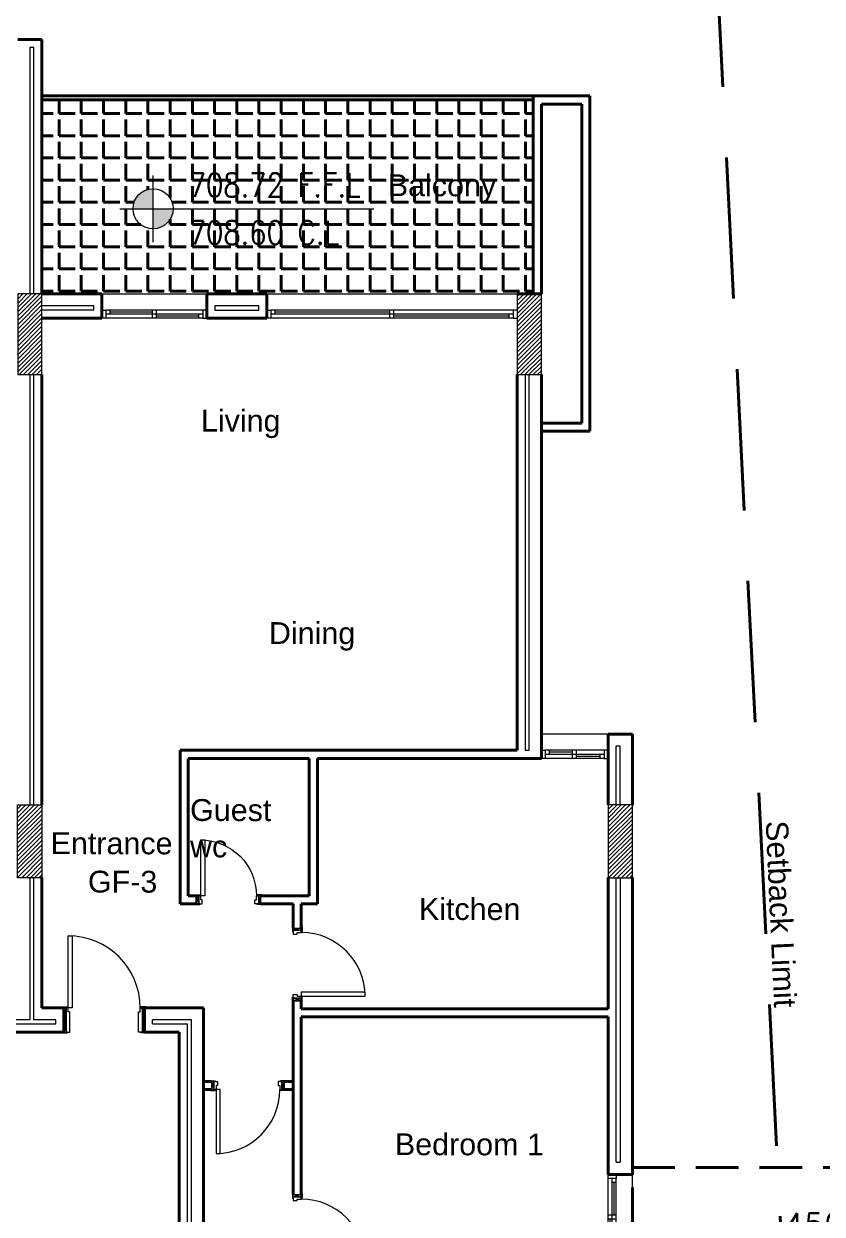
# Model space of a CAD drawing. Header units: metres. Extents: x -322116 to -321123, y -26723 to -26468.
# Drawn here: x -321583.34 to -321573.45, y -26549.2 to -26534.46 of the extents above; entities that cross this region are included whole.
import ezdxf

# ---------------------------------------------------------------- set-up
doc = ezdxf.new("R2010")
doc.units = ezdxf.units.M
doc.header["$LTSCALE"] = 7
doc.header["$MEASUREMENT"] = 0
doc.header["$PDMODE"] = 34
doc.header["$PDSIZE"] = 0.5
for name, pattern in [('1363-TXX-A-XXX-Plots layouts-R02$0$HIDDEN', [0.375, 0.25, -0.125]), ('DASHED', [0.75, 0.5, -0.25]), ('Hidden', [9.525, 6.35, -3.175])]:
    doc.linetypes.add(name, pattern=pattern)
for name, color, linetype, lineweight in [('1363TRXX-AS003$0$A-FLOR-IDEN', 4, 'Continuous', 18), ('A--GLAZ', 132, 'Continuous', 5), ('A-ANNO-TXT3', 6, 'Continuous', 30), ('A-DOOR', 134, 'Continuous', 18), ('A-FLOR-HIDN', 9, 'Hidden', 13), ('A-GRID-DIMS', 142, 'Continuous', 9), ('A-WALL-BLWO', 7, 'Continuous', 40), ('L-Structure', 5, 'Continuous', 15), ('PATT-CONC', 8, 'Continuous', 9), ('XREF-W09-A-ELEV04$0$A--SECT-TILE', 32, 'Continuous', 5)]:
    doc.layers.add(name, color=color, linetype=linetype, lineweight=lineweight)
doc.styles.add('1363TRXX-AS003$0$EG_SIMPLEX', font='SIMPLEX.shx')
doc.styles.add('EG_SIMPLEX', font='SIMPLEX.shx')
doc.styles.get("Standard").update_dxf_attribs({"font": 'romans.shx', "height": 0.5})
doc.dimstyles.new('ERGA-M-0200', dxfattribs={"dimscale": 1.15, "dimtxt": 0.2, "dimasz": 0.2, "dimexe": 0.1, "dimexo": 0.1, "dimgap": 0.06, "dimtad": 1, "dimdec": 1, "dimlfac": 100, "dimrnd": 5, "dimdsep": 46, "dimtxsty": 'EG_SIMPLEX', "dimblk1": 'OBLIQUE', "dimblk2": 'OBLIQUE', "dimsah": 1, "dimcen": 0.3, "dimclrd": 256, "dimclre": 256, "dimclrt": 2, "dimadec": 0, "dimazin": 0, "dimtfac": 1, "dimtdec": 1, "dimtix": 1, "dimtmove": 2, "dimatfit": 3, "dimldrblk": 'OBLIQUE', "dimfxl": 1, "dimtolj": 1, "dimtzin": 0, "dimarcsym": 0})

# ---------------------------------------------------------------- blocks, each defined once
blk = doc.blocks.new('plot limit')
at = {"color": 5, "linetype": 'DASHED', "ltscale": 0.5}
blk.add_lwpolyline([(-321703.4829, -26753.8659), (-321705.0008, -26724.0106), (-321711.838, -26724.5726), (-321722.2069, -26724.9338), (-321726.107, -26724.928), (-321730.075, -26724.7313), (-321732.3893, -26754.2736)], dxfattribs=at)
at = {"layer": 'A-ANNO-TXT3', "lineweight": 5, "insert": (-321703.8757, -26739.3486, 0), "char_height": 0.276, "attachment_point": 1, "rotation": 272.5853}
blk.add_mtext_dynamic_manual_height_columns('\\A1;{\\fArial Unicode MS|b0|i0|c0|p34;Setback Limit}', width=3.166192, gutter_width=3.6928, heights=[1.1191], dxfattribs=at)
blk = doc.blocks.new('*U44')
for p, q in [((50, 100), (3050, 100)), ((50, 50), (3050, 50)), ((50, 0), (3050, 0)), ((100, 0), (100, 50)), ((100, 25), (1525, 25)), ((1525, 0), (1525, 100)), ((1575, 0), (1575, 100)), ((1575, 75), (3000, 75)), ((3000, 100), (3000, 50))]:
    blk.add_line(p, q)
for points in [[(0, 100), (50, 100), (50, 0), (0, 0)], [(3100, 100), (3050, 100), (3050, 0), (3100, 0)]]:
    blk.add_lwpolyline(points)
blk = doc.blocks.new('*U35')
for p, q in [((50, 100), (1250, 100)), ((50, 50), (1250, 50)), ((50, 0), (1250, 0)), ((100, 0), (100, 50)), ((100, 25), (625, 25)), ((625, 0), (625, 100)), ((675, 0), (675, 100)), ((675, 75), (1200, 75)), ((1200, 100), (1200, 50))]:
    blk.add_line(p, q)
for points in [[(0, 100), (50, 100), (50, 0), (0, 0)], [(1300, 100), (1250, 100), (1250, 0), (1300, 0)]]:
    blk.add_lwpolyline(points)
blk = doc.blocks.new('*U572')
for p, q in [((-350, -50), (-320, -150)), ((-350, -150), (-320, -50)), ((550, -50), (520, -150)), ((550, -150), (520, -50))]:
    blk.add_line(p, q)
for points in [[(445, 740), (445, -50), (495, -50), (495, 740)], [(-365, -40), (-305, -40), (-305, -50), (-365, -50)], [(-320, -150), (-350, -150), (-350, -50), (-320, -50)], [(-295, -50), (-320, -50), (-320, -150), (-275, -150), (-275, -100), (-295, -100), (-295, -50)], [(495, -50), (520, -50), (520, -150), (475, -150), (475, -100), (495, -100), (495, -50)], [(565, -40), (505, -40), (505, -50), (565, -50)], [(520, -150), (550, -150), (550, -50), (520, -50)], [(-365, -160), (-305, -160), (-305, -150), (-365, -150)], [(565, -160), (505, -160), (505, -150), (565, -150)]]:
    blk.add_lwpolyline(points, close=True)
blk.add_arc((495, -50), 790, 90, 180)
blk = doc.blocks.new('*U571')
for p, q in [((-250, -50), (-220, -150)), ((-250, -150), (-220, -50)), ((550, -50), (520, -150)), ((550, -150), (520, -50))]:
    blk.add_line(p, q)
for points in [[(445, 640), (445, -50), (495, -50), (495, 640)], [(-265, -40), (-205, -40), (-205, -50), (-265, -50)], [(-220, -150), (-250, -150), (-250, -50), (-220, -50)], [(-195, -50), (-220, -50), (-220, -150), (-175, -150), (-175, -100), (-195, -100), (-195, -50)], [(495, -50), (520, -50), (520, -150), (475, -150), (475, -100), (495, -100), (495, -50)], [(565, -40), (505, -40), (505, -50), (565, -50)], [(520, -150), (550, -150), (550, -50), (520, -50)], [(-265, -160), (-205, -160), (-205, -150), (-265, -150)], [(565, -160), (505, -160), (505, -150), (565, -150)]]:
    blk.add_lwpolyline(points, close=True)
blk.add_arc((495, -50), 690, 90, 180)
blk = doc.blocks.new('*U575')
for p, q in [((-200, 0), (-170, -300)), ((-200, -300), (-170, 0)), ((800, 0), (770, -300)), ((800, -300), (770, 0))]:
    blk.add_line(p, q)
for points in [[(-95, 890), (-95, 0), (-145, 0), (-145, 890)], [(-215, 10), (-155, 10), (-155, 0), (-215, 0)], [(-170, -300), (-200, -300), (-200, 0), (-170, 0)], [(-145, 0), (-170, 0), (-170, -300), (-125, -300), (-125, -50), (-145, -50), (-145, 0)], [(745, 0), (770, 0), (770, -300), (725, -300), (725, -50), (745, -50), (745, 0)], [(815, 10), (755, 10), (755, 0), (815, 0)], [(770, -300), (800, -300), (800, 0), (770, 0)], [(-215, -310), (-155, -310), (-155, -300), (-215, -300)], [(815, -310), (755, -310), (755, -300), (815, -300)]]:
    blk.add_lwpolyline(points, close=True)
blk.add_arc((-145, 0), 890, 0, 90)
blk = doc.blocks.new('*U573')
for p, q in [((50, 100), (1000, 100)), ((50, 50), (1000, 50)), ((50, 0), (1000, 0)), ((100, 0), (100, 50)), ((100, 25), (500, 25)), ((500, 0), (500, 100)), ((550, 0), (550, 100)), ((550, 75), (950, 75)), ((950, 100), (950, 50))]:
    blk.add_line(p, q)
for points in [[(0, 100), (50, 100), (50, 0), (0, 0)], [(1050, 100), (1000, 100), (1000, 0), (1050, 0)]]:
    blk.add_lwpolyline(points)
blk = doc.blocks.new('_OBLIQUE')
at = {"color": 0, "linetype": 'ByBlock'}
blk.add_line((-0.5, -0.5), (0.5, 0.5), dxfattribs=at)
blk = doc.blocks.new('*D37')
at = {"layer": 'A-GRID-DIMS', "lineweight": -2, "transparency": 16777216}
for p, q in [((-321638.939, -26572.053), (-321639.622, -26572.053)), ((-321639.507, -26572.053), (-321639.507, -26576.553))]:
    blk.add_line(p, q, dxfattribs=at)
at = {"layer": 'Defpoints', "color": 0, "transparency": 16777216}
for p in [(-321638.824, -26572.053), (-321639.507, -26576.553), (-321639.507, -26576.553)]:
    blk.add_point(p, dxfattribs=at)
at = {"layer": 'A-GRID-DIMS', "lineweight": -2, "transparency": 16777216, "xscale": 0.115, "yscale": 0.115, "zscale": 0.115}
for p, rotation in [((-321639.507, -26572.053), 90), ((-321639.507, -26576.553), 270)]:
    blk.add_blockref('_OBLIQUE', p, dxfattribs=dict(at, rotation=rotation))
at = {"layer": 'A-GRID-DIMS', "color": 2, "transparency": 16777216, "insert": (-321639.686, -26574.303), "char_height": 0.2875, "attachment_point": 5, "rotation": 90, "style": 'EG_SIMPLEX'}
blk.add_mtext('\\A1;450', dxfattribs=at)
blk = doc.blocks.new('*D38')
at = {"layer": 'A-GRID-DIMS', "lineweight": -2, "transparency": 16777216}
for p, q in [((-321640.398, -26573.296), (-321640.398, -26572.978)), ((-321634.898, -26573.296), (-321634.898, -26572.978)), ((-321640.398, -26573.093), (-321634.898, -26573.093))]:
    blk.add_line(p, q, dxfattribs=at)
at = {"layer": 'Defpoints', "color": 0, "transparency": 16777216}
for p in [(-321634.898, -26573.093), (-321640.398, -26573.411), (-321634.898, -26573.411)]:
    blk.add_point(p, dxfattribs=at)
at = {"layer": 'A-GRID-DIMS', "lineweight": -2, "transparency": 16777216, "xscale": 0.115, "yscale": 0.115, "zscale": 0.115, "rotation": 180}
blk.add_blockref('_OBLIQUE', (-321640.398, -26573.093), dxfattribs=at)
at = {"layer": 'A-GRID-DIMS', "lineweight": -2, "transparency": 16777216, "xscale": 0.115, "yscale": 0.115, "zscale": 0.115}
blk.add_blockref('_OBLIQUE', (-321634.898, -26573.093), dxfattribs=at)
at = {"layer": 'A-GRID-DIMS', "color": 2, "transparency": 16777216, "insert": (-321637.648, -26572.914), "char_height": 0.2875, "attachment_point": 5, "style": 'EG_SIMPLEX'}
blk.add_mtext('\\A1;550', dxfattribs=at)
blk = doc.blocks.new('*U45')
for p, q in [((50, 100), (780, 100)), ((50, 50), (780, 50)), ((50, 0), (780, 0)), ((100, 0), (100, 50)), ((100, 25), (390, 25)), ((390, 0), (390, 100)), ((440, 0), (440, 100)), ((440, 75), (730, 75)), ((730, 100), (730, 50))]:
    blk.add_line(p, q)
for points in [[(0, 100), (50, 100), (50, 0), (0, 0)], [(830, 100), (780, 100), (780, 0), (830, 0)]]:
    blk.add_lwpolyline(points)
blk = doc.blocks.new('12')
at = {"layer": 'A-ANNO-TXT3', "lineweight": 5, "insert": (-321643.83, -26536.328, 0), "char_height": 0.27, "attachment_point": 1, "rotation": 359.9008}
blk.add_mtext_dynamic_manual_height_columns('\\A1;{\\fArial Unicode MS|b0|i0|c0|p34;Balcony}', width=1.42393, gutter_width=3.077, heights=[0.467], dxfattribs=at)
blk = doc.blocks.new('block')
at = {"layer": 'PATT-CONC', "transparency": 33554610}
h = blk.add_hatch(dxfattribs=at)
h.set_pattern_fill('ANSI31', color=8, scale=0.3)
h.set_pattern_definition([(45, (195, 0), (-0.0265165042945, 0.0265165042945), [])])
h.paths.add_polyline_path([(-321663.329, -26546.458), (-321663.329, -26546.758), (-321664.229, -26546.758), (-321664.229, -26546.458)])
h.paths.add_polyline_path([(-321642.229, -26538.808), (-321641.929, -26538.808), (-321641.929, -26537.808), (-321642.229, -26537.808)])
h.paths.add_polyline_path([(-321648.412, -26538.808), (-321648.112, -26538.808), (-321648.112, -26537.808), (-321648.412, -26537.808)])
h.paths.add_polyline_path([(-321652.212, -26539.308), (-321651.912, -26539.308), (-321651.912, -26538.508), (-321652.212, -26538.508)])
h.paths.add_polyline_path([(-321658.412, -26538.808), (-321658.112, -26538.808), (-321658.112, -26537.808), (-321658.412, -26537.808)])
h.paths.add_polyline_path([(-321658.412, -26547.358), (-321658.112, -26547.358), (-321658.112, -26548.258), (-321658.412, -26548.258)])
h.paths.add_polyline_path([(-321648.413, -26544.135), (-321648.113, -26544.135), (-321648.113, -26545.035), (-321648.413, -26545.035)])
h.paths.add_polyline_path([(-321664.612, -26538.708), (-321664.312, -26538.708), (-321664.312, -26537.808), (-321664.612, -26537.808)])
h.paths.add_polyline_path([(-321640.802, -26544.135), (-321641.102, -26544.135), (-321641.102, -26545.035), (-321640.802, -26545.035)])
h.paths.add_polyline_path([(-321651.912, -26547.958), (-321652.856, -26547.958), (-321652.856, -26548.258), (-321651.912, -26548.258)])
at = {"layer": 'L-Structure'}
for points in [[(-321648.412, -26538.808), (-321648.112, -26538.808), (-321648.112, -26537.808), (-321648.412, -26537.808), (-321648.412, -26538.808)], [(-321642.229, -26538.808), (-321641.929, -26538.808), (-321641.929, -26537.808), (-321642.229, -26537.808), (-321642.229, -26538.808)]]:
    blk.add_lwpolyline(points, dxfattribs=at)
for points in [[(-321648.413, -26544.135), (-321648.113, -26544.135), (-321648.113, -26545.035), (-321648.413, -26545.035)], [(-321640.802, -26544.135), (-321641.102, -26544.135), (-321641.102, -26545.035), (-321640.802, -26545.035)]]:
    blk.add_lwpolyline(points, close=True, dxfattribs=at)
blk = doc.blocks.new('1363TRXX-AS003$0$TAG-LEV-PL1')
h = blk.add_hatch(color=256)
h.paths.add_polyline_path([(0, 169, 0.414214), (-169, 0), (0, 0)])
h.paths.add_polyline_path([(169, 0), (0, 0), (0, -169, 0.414214)])
for p, q in [((0, -281), (0, 281)), ((-281, 0), (1859, 0))]:
    blk.add_line(p, q)
blk.add_circle((0, 0), 169)
at = {"style": '1363TRXX-AS003$0$EG_SIMPLEX', "width": 0.85}
for tag, p in [('F.F.L.', (450, 150)), ('C.L.', (450, -450))]:
    blk.add_attdef(tag, p, '', height=300, dxfattribs=at)
blk = doc.blocks.new('c112')
at = {"layer": 'A-WALL-BLWO', "linetype": '1363-TXX-A-XXX-Plots layouts-R02$0$HIDDEN', "lineweight": -2, "ltscale": 0.3}
blk.add_lwpolyline([(-321640.3981, -26572.0528), (-321634.8981, -26572.0528), (-321634.8981, -26576.5528), (-321640.3981, -26576.5528), (-321640.3981, -26572.0528)], dxfattribs=at)
at = {"layer": 'A-GRID-DIMS'}
dim = blk.add_linear_dim(base=(-321639.5074, -26576.5528), p1=(-321638.8236, -26572.0528), p2=(-321639.5074, -26576.5528), angle=90, dimstyle='ERGA-M-0200', override={"dimtxt": 0.25, "dimasz": 0.1, "dimgap": 0.03, "dimfxl": 100}, dxfattribs=at)
dim.commit()
dim.dimension.update_dxf_attribs({"geometry": '*D37', "text_midpoint": (-321639.6856, -26574.3028)})
dim = blk.add_linear_dim(base=(-321634.8981, -26573.0927), p1=(-321640.3981, -26573.4106), p2=(-321634.8981, -26573.4106), dimstyle='ERGA-M-0200', override={"dimtxt": 0.25, "dimasz": 0.1, "dimgap": 0.03, "dimfxl": 100}, dxfattribs=at)
dim.commit()
dim.dimension.update_dxf_attribs({"geometry": '*D38', "text_midpoint": (-321637.6481, -26572.9145)})
blk = doc.blocks.new('building')
at = {"layer": 'A-WALL-BLWO', "transparency": 33554636}
h = blk.add_hatch(dxfattribs=at)
h.set_pattern_fill('ANGLE', color=8)
h.set_pattern_definition([(0, (-65, 0), (0, 0.275), [0.2, -0.075]), (90, (-65, 0), (-0.275, 0), [0.2, -0.075])])
h.paths.add_polyline_path([(-321707.0287, -26535.4081), (-321713.1118, -26535.4081), (-321713.1118, -26537.8081), (-321712.3703, -26537.8081), (-321711.0703, -26537.8081), (-321710.3287, -26537.8081), (-321707.2287, -26537.8081), (-321707.0287, -26537.8081)])
h.paths.add_polyline_path([(-321711.4882, -26536.755, -1), (-321711.9843, -26536.755, -1)], flags=16)
h.paths.add_polyline_path([(-321710.5414, -26538.2627), (-321710.5414, -26537.6535), (-321710.9726, -26537.6535), (-321710.9726, -26538.2627)], flags=9)
h.paths.add_polyline_path([(-321710.4618, -26537.635), (-321709.5787, -26537.635), (-321709.5787, -26537.2037), (-321710.4618, -26537.2037)], flags=24)
h.paths.add_polyline_path([(-321712.1258, -26537.0246), (-321712.1258, -26536.1416), (-321712.5571, -26536.1416), (-321712.5571, -26537.0246)], flags=24)
h.paths.add_polyline_path([(-321713.5664, -26537.3806), (-321712.9572, -26537.3806), (-321712.9572, -26536.9494), (-321713.5664, -26536.9494)], flags=9)
h.paths.add_polyline_path([(-321708.9268, -26536.7677), (-321707.4499, -26536.7702), (-321707.4487, -26536.1298), (-321708.9256, -26536.1273)], flags=24)
h.paths.add_polyline_path([(-321711.3687, -26536.6815), (-321708.8774, -26536.6815), (-321708.8774, -26536.2405), (-321711.3687, -26536.2405)], flags=24)
h.paths.add_polyline_path([(-321711.3687, -26537.2695), (-321709.1749, -26537.2695), (-321709.1749, -26536.8285), (-321711.3687, -26536.8285)], flags=24)
at = {"layer": 'A-FLOR-HIDN', "linetype": 'ByBlock', "ltscale": 0.1}
for p, q in [((-321712.3703, -26537.8081), (-321711.0703, -26537.8081)), ((-321710.3287, -26537.8081), (-321707.2287, -26537.8081)), ((-321706.1018, -26543.2581), (-321706.9287, -26543.2581)), ((-321705.8018, -26549.7581), (-321705.8018, -26548.7081))]:
    blk.add_line(p, q, dxfattribs=at)
at = {"layer": 'A-WALL-BLWO'}
for p, q in [((-321713.1118, -26534.6581), (-321713.4118, -26534.6581)), ((-321707.0287, -26537.8081), (-321707.0287, -26535.3581)), ((-321706.3287, -26535.3581), (-321707.0287, -26535.3581)), ((-321706.9287, -26537.8081), (-321706.9287, -26535.4581)), ((-321706.4287, -26535.4581), (-321706.9287, -26535.4581)), ((-321706.4287, -26539.4081), (-321706.4287, -26535.4581)), ((-321706.3287, -26539.5081), (-321706.3287, -26535.3581)), ((-321712.3703, -26538.1081), (-321712.3703, -26537.8081)), ((-321711.0703, -26538.1081), (-321711.0703, -26537.8081)), ((-321710.3287, -26537.8081), (-321710.3287, -26538.1081)), ((-321707.2287, -26537.8081), (-321706.9287, -26537.8081)), ((-321712.3703, -26538.1081), (-321713.1118, -26538.1081)), ((-321710.3287, -26538.1081), (-321711.0703, -26538.1081)), ((-321713.1118, -26538.8081), (-321713.1118, -26544.1348)), ((-321707.2287, -26538.8081), (-321707.2287, -26543.4581)), ((-321706.9287, -26539.4081), (-321706.4287, -26539.4081)), ((-321706.9287, -26539.5081), (-321706.3287, -26539.5081)), ((-321705.8018, -26543.2581), (-321706.1018, -26543.2581)), ((-321706.1018, -26544.1348), (-321706.1018, -26543.2581)), ((-321707.2287, -26543.4581), (-321711.4018, -26543.4581)), ((-321711.4018, -26545.3581), (-321711.4018, -26543.4581)), ((-321711.3018, -26545.2581), (-321711.3018, -26543.5581)), ((-321709.8018, -26543.5581), (-321711.3018, -26543.5581)), ((-321709.8018, -26545.2581), (-321709.8018, -26543.5581)), ((-321706.9287, -26543.5581), (-321709.7018, -26543.5581)), ((-321709.7018, -26545.3581), (-321709.7018, -26543.5581)), ((-321713.1118, -26545.0348), (-321713.1118, -26546.6456)), ((-321711.2018, -26545.3581), (-321711.4018, -26545.3581)), ((-321711.2018, -26545.2581), (-321711.3018, -26545.2581)), ((-321709.8018, -26545.2581), (-321710.4018, -26545.2581)), ((-321710.0018, -26545.3581), (-321710.4018, -26545.3581)), ((-321710.0018, -26545.6581), (-321710.0018, -26545.3581)), ((-321709.7018, -26545.3581), (-321709.9018, -26545.3581)), ((-321709.9018, -26545.6581, 0), (-321709.9018, -26545.3581)), ((-321713.1118, -26546.6456), (-321712.8416, -26546.6456)), ((-321712.8416, -26546.9456, 0), (-321712.8416, -26546.6456, 0)), ((-321711.8416, -26546.9456, 0), (-321711.8416, -26546.6456, 0)), ((-321711.8416, -26546.6456), (-321711.1118, -26546.6456)), ((-321711.1118, -26550.0581), (-321711.1118, -26546.6456)), ((-321710.0018, -26548.9581), (-321710.0018, -26546.5581)), ((-321709.9018, -26546.6581), (-321709.9018, -26546.5581)), ((-321706.1018, -26546.6581), (-321709.9018, -26546.6581)), ((-321706.1018, -26546.7581), (-321709.9018, -26546.7581)), ((-321709.9018, -26546.7581), (-321709.9018, -26548.9581)), ((-321713.7424, -26546.9456), (-321712.8416, -26546.9456)), ((-321711.8416, -26546.9456), (-321711.4118, -26546.9456)), ((-321711.4118, -26549.7581), (-321711.4118, -26546.9456)), ((-321711.1118, -26547.5581), (-321711.0118, -26547.5581)), ((-321710.1118, -26547.5581), (-321710.0018, -26547.5581)), ((-321711.1118, -26547.6581), (-321711.0118, -26547.6581)), ((-321710.1118, -26547.6581), (-321710.0018, -26547.6581))]:
    blk.add_line(p, q, dxfattribs=at)
at = {"layer": 'A-WALL-BLWO', "color": 4}
for p, q in [((-321713.1118, -26535.3581), (-321707.0287, -26535.3581)), ((-321713.1118, -26535.4081), (-321707.0287, -26535.4081))]:
    blk.add_line(p, q, dxfattribs=at)
at = {"layer": 'A-WALL-BLWO'}
for points in [[(-321712.3703, -26537.8081), (-321713.1118, -26537.8081), (-321713.1118, -26534.6581)], [(-321710.3287, -26537.8081), (-321711.0703, -26537.8081)], [(-321706.9287, -26543.5581), (-321706.9287, -26538.8081)], [(-321705.8018, -26544.138), (-321705.8018, -26543.2581)], [(-321706.1018, -26548.7081), (-321705.8018, -26548.7081), (-321705.8018, -26545.0348)], [(-321706.1018, -26546.6581), (-321706.1018, -26545.0348)], [(-321706.1018, -26548.7081), (-321706.1018, -26546.7581)]]:
    blk.add_lwpolyline(points, dxfattribs=at)
at = {"layer": 'XREF-W09-A-ELEV04$0$A--SECT-TILE'}
for p, q in [((-321713.2618, -26534.7581), (-321713.2618, -26537.8081)), ((-321712.4703, -26538.0081), (-321712.4703, -26537.9581)), ((-321712.4703, -26538.0081), (-321713.1118, -26538.0081)), ((-321707.1287, -26538.8081), (-321707.1287, -26543.4581)), ((-321705.9518, -26543.4081), (-321706.0018, -26543.4081)), ((-321706.0018, -26544.1348), (-321706.0018, -26543.4081)), ((-321707.1287, -26543.4581), (-321707.0787, -26543.4581)), ((-321711.7416, -26546.8456, 0), (-321711.7416, -26546.7956, 0)), ((-321711.7416, -26546.8456), (-321711.3118, -26546.8456)), ((-321711.3118, -26549.8581), (-321711.3118, -26546.8456)), ((-321706.0018, -26548.5581), (-321705.9518, -26548.5581))]:
    blk.add_line(p, q, dxfattribs=at)
for points in [[(-321713.2118, -26537.8081), (-321713.2118, -26534.7581), (-321713.2618, -26534.7581)], [(-321712.4703, -26537.9581), (-321713.1118, -26537.9581)], [(-321713.2618, -26538.8081), (-321713.2618, -26544.1348)], [(-321713.2118, -26544.1348), (-321713.2118, -26538.8081)], [(-321707.0787, -26543.4581), (-321707.0787, -26538.8081)], [(-321705.9518, -26544.1348), (-321705.9518, -26543.4081)], [(-321713.2618, -26545.0348), (-321713.2618, -26546.7956), (-321713.5674, -26546.7956), (-321713.5674, -26546.8456), (-321712.9416, -26546.8456)], [(-321712.9416, -26546.8456), (-321712.9416, -26546.7956), (-321713.2118, -26546.7956), (-321713.2118, -26545.0348)], [(-321706.0018, -26548.5581), (-321706.0018, -26545.0348)], [(-321705.9518, -26545.0348), (-321705.9518, -26548.5581)]]:
    blk.add_lwpolyline(points, dxfattribs=at)
blk.add_lwpolyline([(-321710.4287, -26537.9581), (-321710.9703, -26537.9581), (-321710.9703, -26538.0081), (-321710.4287, -26538.0081)], close=True, dxfattribs=at)
at = {"layer": 'XREF-W09-A-ELEV04$0$A--SECT-TILE', "elevation": 0}
blk.add_lwpolyline([(-321714.4518, -26554.0198), (-321714.4518, -26549.9081), (-321711.2618, -26549.9081), (-321711.2618, -26546.7956), (-321711.7416, -26546.7956)], dxfattribs=at)
at = {"layer": 'A--GLAZ', "xscale": -0.001, "yscale": 0.001, "zscale": 0.001}
for name, p in [('*U35', (-321711.0703, -26538.1081)), ('*U44', (-321707.2287, -26538.1081)), ('*U45', (-321706.1018, -26543.5581))]:
    blk.add_blockref(name, p, dxfattribs=at)
at = {"layer": 'A--GLAZ', "xscale": -0.001, "yscale": 0.001, "zscale": 0.001, "rotation": 270}
blk.add_blockref('*U573', (-321706.1018, -26549.7581), dxfattribs=at)
at = {"layer": 'A-DOOR', "extrusion": (-1.49774e-07, 5.54664e-07, -1), "xscale": 0.0010000000000001, "yscale": 0.0010000000000001, "zscale": -0.001, "rotation": 359.9999999999952}
blk.add_blockref('*U571', (321710.6518, -26545.2081, 0.0335), dxfattribs=at)
at = {"layer": 'A-DOOR', "extrusion": (-5.54664e-07, 1.49774e-07, 1), "xscale": 0.0010000000000001, "yscale": 0.0010000000000001, "zscale": 0.0010000000000001, "rotation": 270}
for p in [(-321709.8518, -26546.0081, 0.1745), (-321709.8518, -26549.3081, 0.1745)]:
    blk.add_blockref('*U572', p, dxfattribs=at)
at = {"layer": 'A-DOOR', "extrusion": (-5.54664e-07, -1.49774e-07, 1), "xscale": 0.001, "yscale": 0.001, "zscale": 0.001, "rotation": 359.9999999999952}
blk.add_blockref('*U575', (-321712.6416, -26546.6456, 0.1824), dxfattribs=at)
at = {"layer": 'A-DOOR', "extrusion": (1.49774e-07, 5.54664e-07, 1), "xscale": 0.0010000000000001, "yscale": 0.0010000000000001, "zscale": 0.0010000000000001, "rotation": 179.9999999999952}
blk.add_blockref('*U572', (-321710.4618, -26547.7081, -0.0629), dxfattribs=at)
at = {"layer": 'A-WALL-BLWO', "rotation": 270}
blk.add_blockref('c112', (-295129.249, -348189.019), dxfattribs=at)
at = {"layer": 'A-ANNO-TXT3', "lineweight": 5, "insert": (-321711.1436, -26539.2417, 0), "char_height": 0.27, "width": 5.925218, "attachment_point": 1, "rotation": 359.90083}
blk.add_mtext('\\A1;{\\fArial Unicode MS|b0|i0|c0|p34;Living\\P}', dxfattribs=at)
at = {"layer": 'A-ANNO-TXT3', "lineweight": 5, "char_height": 0.27, "attachment_point": 1, "rotation": 359.90083}
for s, width, heights, insert in [('\\A1;{\\fArial Unicode MS|b0|i0|c0|p34;Dining}', 1.423931, [0.4674], (-321710.3017, -26541.8718, 0)), ('\\A1;{\\fArial Unicode MS|b0|i0|c0|p34;Guest \\Pwc}', 2.566172, [1.9732], (-321711.2778, -26544.0624, 0)), ('\\A1;{\\fArial Unicode MS|b0|i0|c0|p34;Entrance}', 1.423931, [0.4674], (-321713.0048, -26544.4732, 0)), ('\\A1;{\\fArial Unicode MS|b0|i0|c0|p34;Kitchen}', 1.423931, [0.4674], (-321708.4451, -26545.2874)), ('\\A1;{\\fArial Unicode MS|b0|i0|c0|p34;Bedroom 1}', 4.929917, [1.6938], (-321708.7423, -26548.1997))]:
    blk.add_mtext_dynamic_manual_height_columns(s, width=width, gutter_width=3.0774, heights=heights, dxfattribs=dict(at, insert=insert))

msp = doc.modelspace()

# ---------------------------------------------------------------- block references
at = {"layer": '1363TRXX-AS003$0$A-FLOR-IDEN'}
ref = msp.add_blockref('1363TRXX-AS003$0$TAG-LEV-PL1', (-321581.7362, -26536.755), dxfattribs=dict(at, xscale=0.0014700000362087, yscale=0.0014700000362087, zscale=0.0014700000362087))
ref.add_attrib('C.L.', '708.60 C.L', (-321581.2952, -26537.196), dxfattribs={"layer": '0', "height": 0.294, "rotation": 360, "style": '1363TRXX-AS003$0$EG_SIMPLEX', "width": 0.85})
ref.add_attrib('F.F.L.', '708.72 F.F.L', (-321581.2952, -26536.608), dxfattribs={"layer": '0', "height": 0.294, "rotation": 360, "style": '1363TRXX-AS003$0$EG_SIMPLEX', "width": 0.85})
at = {"layer": 'A-WALL-BLWO'}
for name, p in [('plot limit', (130, 195.0262)), ('building', (130, 0)), ('12', (65, 0)), ('block', (65, 0))]:
    msp.add_blockref(name, p, dxfattribs=at)

# ---------------------------------------------------------------- texts
at = {"layer": 'A-ANNO-TXT3', "lineweight": 5, "insert": (-321582.5426, -26544.9487), "char_height": 0.27, "attachment_point": 1, "rotation": 359.90083}
msp.add_mtext_dynamic_manual_height_columns('\\A1;{\\fArial Unicode MS|b0|i0|c0|p34;GF-3}', width=4.735794, gutter_width=3.0774, heights=[1.9622], dxfattribs=at)

doc.saveas('drawing.dxf')
